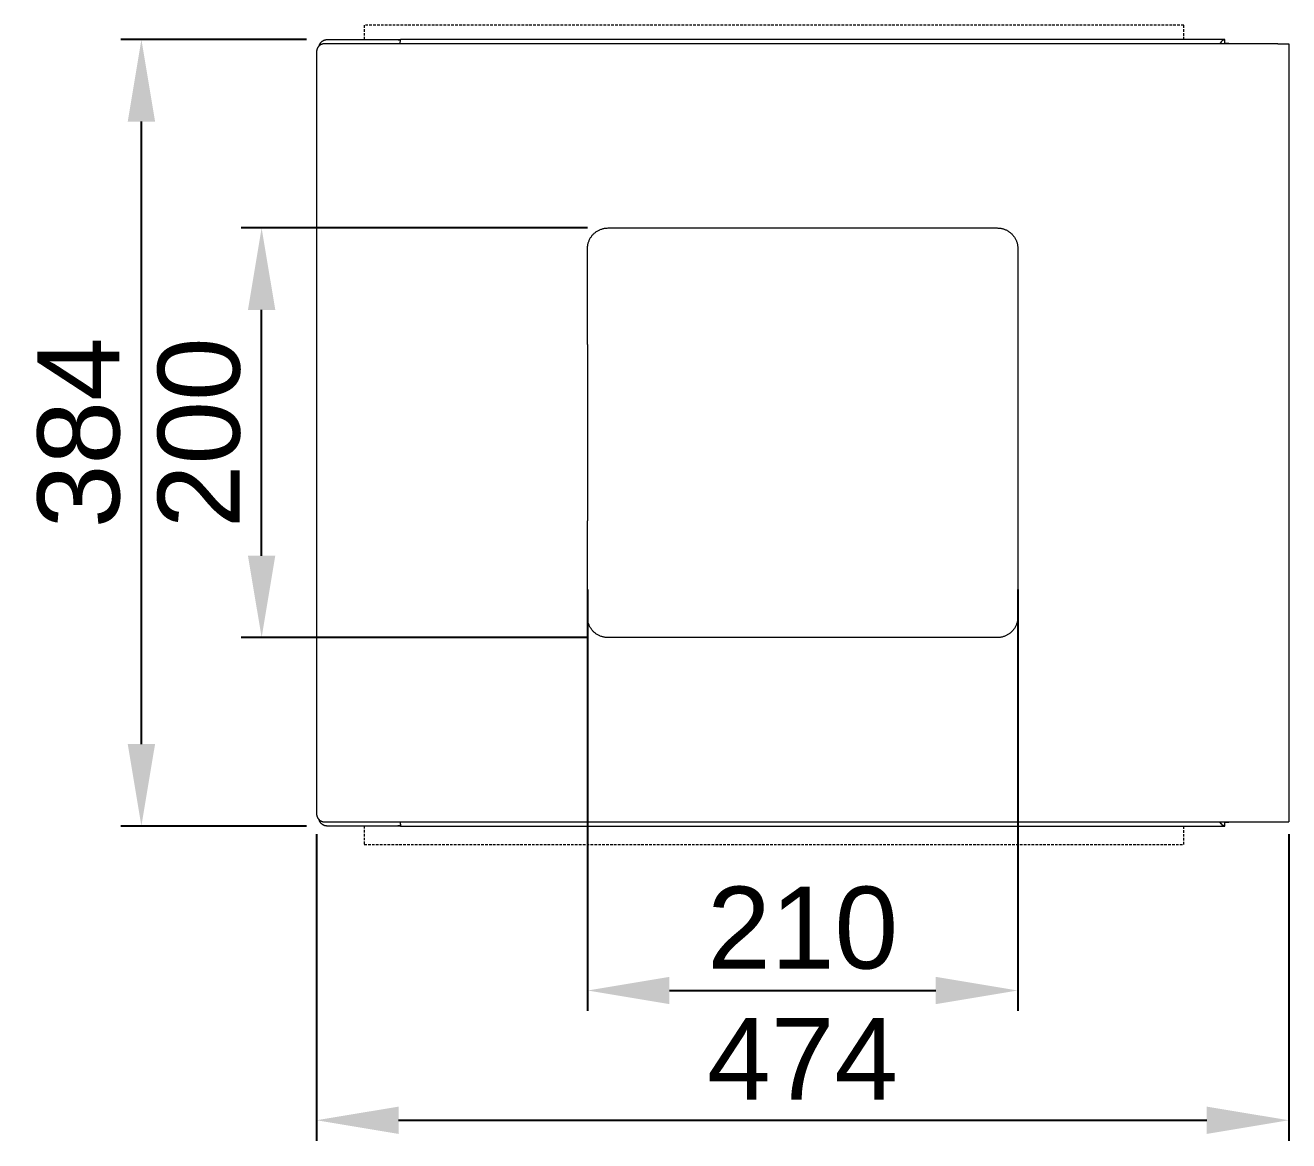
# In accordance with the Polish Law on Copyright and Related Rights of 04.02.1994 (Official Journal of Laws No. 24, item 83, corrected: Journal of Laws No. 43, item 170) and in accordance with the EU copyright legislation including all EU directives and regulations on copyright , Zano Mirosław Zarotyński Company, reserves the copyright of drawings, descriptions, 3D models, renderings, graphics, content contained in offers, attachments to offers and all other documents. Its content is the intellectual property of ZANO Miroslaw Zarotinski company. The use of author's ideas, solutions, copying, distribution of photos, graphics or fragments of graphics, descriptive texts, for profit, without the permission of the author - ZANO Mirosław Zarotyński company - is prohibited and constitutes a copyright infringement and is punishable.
# Model space of a CAD drawing. Header units: millimetres. Extents: x -92 to 3826, y 8 to 2374.
# Drawn here: x -92 to 525, y 8 to 552 of the extents above; entities that cross this region are included whole.
import ezdxf

# ---------------------------------------------------------------- set-up
doc = ezdxf.new("R2010")
doc.units = ezdxf.units.MM
doc.linetypes.add('HIDDEN', pattern=[1.905, 1.27, -0.635])
for name, color, linetype, lineweight in [('ZANO_R', 7, 'Continuous', 0), ('ZANO_R_przerywana', 7, 'HIDDEN', 0), ('ZANO_W', 1, 'Continuous', 0)]:
    doc.layers.add(name, color=color, linetype=linetype, lineweight=lineweight)
doc.styles.add('Arial', font='arial.ttf')
doc.styles.get("Standard").update_dxf_attribs({"font": 'ARIALUNI.TTF'})
doc.dimstyles.new('pl i ang', dxfattribs={"dimtxt": 50, "dimasz": 50, "dimexe": 1.25, "dimexo": 0.625, "dimgap": 10, "dimtad": 1, "dimtoh": 1, "dimtxsty": 'Standard', "dimcen": 2.5, "dimclrd": 1, "dimclre": 1, "dimclrt": 1, "dimadec": 0, "dimazin": 0, "dimtfac": 1, "dimtmove": 0, "dimatfit": 3, "dimfxl": 1, "dimarcsym": 1})

# ---------------------------------------------------------------- blocks, each defined once
blk = doc.blocks.new('*D389')
at = {"layer": 'ZANO_W', "color": 1, "lineweight": -2}
for p, q in [((45.72, 545.43), (-44.92, 545.43)), ((-34.92, 201.43), (-34.92, 505.43)), ((45.72, 161.43), (-44.92, 161.43))]:
    blk.add_line(p, q, dxfattribs=at)
at = {"layer": 'ZANO_W', "color": 1}
for points in [[(-28.25, 505.43), (-41.59, 505.43), (-34.92, 545.43)], [(-41.59, 201.43), (-28.25, 201.43), (-34.92, 161.43)]]:
    blk.add_solid(points, dxfattribs=at)
at = {"layer": 'ZANO_W', "color": 1, "insert": (-65.36, 353.43), "char_height": 40, "attachment_point": 5, "rotation": 90, "style": 'Arial'}
blk.add_mtext('384', dxfattribs=at)
blk = doc.blocks.new('*D390')
at = {"layer": 'ZANO_W', "color": 1, "lineweight": -2}
for p, q in [((50.57, 157.43), (50.57, 7.75)), ((525.07, 157.43), (525.07, 7.75)), ((90.57, 17.75), (485.07, 17.75))]:
    blk.add_line(p, q, dxfattribs=at)
at = {"layer": 'ZANO_W', "color": 1}
for points in [[(90.57, 24.41), (90.57, 11.08), (50.57, 17.75)], [(485.07, 11.08), (485.07, 24.41), (525.07, 17.75)]]:
    blk.add_solid(points, dxfattribs=at)
at = {"layer": 'ZANO_W', "color": 1, "insert": (287.82, 47.75), "char_height": 40, "attachment_point": 5, "style": 'Arial'}
blk.add_mtext('474', dxfattribs=at)
blk = doc.blocks.new('*D391')
at = {"layer": 'ZANO_W', "color": 1, "lineweight": -2}
for p, q in [((182.82, 276.91), (182.82, 71.11)), ((392.82, 276.91), (392.82, 71.11)), ((222.82, 81.11), (352.82, 81.11))]:
    blk.add_line(p, q, dxfattribs=at)
at = {"layer": 'ZANO_W', "color": 1}
for points in [[(222.82, 87.77), (222.82, 74.44), (182.82, 81.11)], [(352.82, 74.44), (352.82, 87.77), (392.82, 81.11)]]:
    blk.add_solid(points, dxfattribs=at)
at = {"layer": 'ZANO_W', "color": 1, "insert": (287.82, 111.53), "char_height": 40, "attachment_point": 5, "style": 'Arial'}
blk.add_mtext('210', dxfattribs=at)
blk = doc.blocks.new('*D392')
at = {"layer": 'ZANO_W', "color": 1, "lineweight": -2}
for p, q in [((182.82, 453.43), (13.76, 453.43)), ((23.76, 293.43), (23.76, 413.43)), ((182.82, 253.43), (13.76, 253.43))]:
    blk.add_line(p, q, dxfattribs=at)
at = {"layer": 'ZANO_W', "color": 1}
for points in [[(30.43, 413.43), (17.09, 413.43), (23.76, 453.43)], [(17.09, 293.43), (30.43, 293.43), (23.76, 253.43)]]:
    blk.add_solid(points, dxfattribs=at)
at = {"layer": 'ZANO_W', "color": 1, "insert": (-6.66, 353.43), "char_height": 40, "attachment_point": 5, "rotation": 90, "style": 'Arial'}
blk.add_mtext('200', dxfattribs=at)

msp = doc.modelspace()

# ---------------------------------------------------------------- linework, layer by layer
at = {"layer": 'ZANO_R'}
for p, q in [((51.89, 542.6), (51.93, 542.73)), ((51.93, 542.73), (51.98, 542.86)), ((51.98, 542.86), (52.03, 542.99)), ((52.03, 542.99), (52.09, 543.11)), ((52.09, 543.11), (52.15, 543.24)), ((52.15, 543.24), (52.21, 543.36)), ((52.21, 543.36), (52.28, 543.48)), ((52.33, 542.74), (52.22, 542.66)), ((52.28, 543.48), (52.35, 543.59)), ((52.45, 542.82), (52.33, 542.74)), ((52.35, 543.59), (52.43, 543.71)), ((52.43, 543.71), (52.51, 543.82)), ((52.57, 542.89), (52.45, 542.82)), ((52.51, 543.82), (52.6, 543.93)), ((52.69, 542.96), (52.57, 542.89)), ((52.6, 543.93), (52.68, 544.03)), ((52.68, 544.03), (52.78, 544.14)), ((52.81, 543.02), (52.69, 542.96)), ((52.78, 544.14), (52.87, 544.24)), ((52.94, 543.08), (52.81, 543.02)), ((52.87, 544.24), (52.97, 544.33)), ((53.07, 543.13), (52.94, 543.08)), ((52.97, 544.33), (53.07, 544.43)), ((53.07, 544.43), (53.18, 544.52)), ((53.2, 543.18), (53.07, 543.13)), ((53.18, 544.52), (53.28, 544.6)), ((53.33, 543.23), (53.2, 543.18)), ((53.28, 544.6), (53.39, 544.68)), ((53.47, 543.27), (53.33, 543.23)), ((53.39, 544.68), (53.51, 544.76)), ((53.6, 543.31), (53.47, 543.27)), ((53.51, 544.76), (53.62, 544.83)), ((53.74, 543.34), (53.6, 543.31)), ((53.62, 544.83), (53.74, 544.9)), ((53.74, 544.9), (53.86, 544.97)), ((53.87, 543.36), (53.74, 543.34)), ((53.86, 544.97), (53.99, 545.03)), ((54.01, 543.39), (53.87, 543.36)), ((53.99, 545.03), (54.11, 545.09)), ((54.15, 543.4), (54.01, 543.39)), ((54.11, 545.09), (54.24, 545.14)), ((54.29, 543.42), (54.15, 543.4)), ((54.24, 545.14), (54.37, 545.19)), ((54.43, 543.42), (54.29, 543.42)), ((54.37, 545.19), (54.5, 545.24)), ((54.57, 543.43), (54.43, 543.42)), ((54.5, 545.24), (54.63, 545.28)), ((519.67, 543.43), (54.57, 543.43)), ((54.63, 545.28), (54.76, 545.31)), ((54.76, 545.31), (54.9, 545.34)), ((54.9, 545.34), (55.03, 545.37)), ((55.03, 545.37), (55.17, 545.39)), ((55.17, 545.39), (55.3, 545.4)), ((55.3, 545.4), (55.44, 545.42)), ((55.44, 545.42), (55.58, 545.42)), ((55.58, 545.42), (55.72, 545.43)), ((55.72, 545.43), (87.64, 545.43)), ((87.64, 545.43), (89.87, 545.43)), ((89.87, 545.43), (90.01, 545.42)), ((89.87, 545.43), (91.41, 545.43)), ((90.01, 545.42), (90.14, 545.42)), ((90.14, 545.42), (90.27, 545.41)), ((90.27, 545.41), (90.41, 545.39)), ((90.41, 545.39), (90.54, 545.37)), ((90.54, 545.37), (90.67, 545.34)), ((90.67, 545.34), (90.8, 545.32)), ((90.8, 545.32), (90.93, 545.28)), ((90.93, 545.28), (91.06, 545.24)), ((91.06, 545.24), (91.19, 545.2)), ((91.19, 545.2), (91.32, 545.15)), ((91.32, 545.15), (91.44, 545.1)), ((91.39, 543.43), (91.48, 545.43)), ((91.41, 545.43), (91.48, 545.43)), ((493.9, 545.43), (91.48, 545.43)), ((492.09, 544.35), (491.38, 543.43)), ((492.09, 544.35), (492.15, 544.41)), ((492.25, 544.52), (492.15, 544.41)), ((492.36, 544.63), (492.25, 544.52)), ((492.47, 544.73), (492.36, 544.63)), ((492.47, 544.73), (492.5, 544.76)), ((493.01, 545.15), (492.5, 544.76)), ((493.01, 545.15), (493.07, 545.19)), ((493.13, 545.22), (493.07, 545.19)), ((493.18, 545.25), (493.13, 545.22)), ((493.24, 545.28), (493.18, 545.25)), ((493.3, 545.3), (493.24, 545.28)), ((493.3, 545.3), (493.36, 545.32)), ((493.36, 545.32), (493.42, 545.34)), ((493.46, 545.36), (493.42, 545.34)), ((493.51, 545.37), (493.46, 545.36)), ((493.56, 545.39), (493.51, 545.37)), ((493.61, 545.4), (493.56, 545.39)), ((493.66, 545.4), (493.61, 545.4)), ((493.71, 545.41), (493.66, 545.4)), ((493.75, 545.42), (493.71, 545.41)), ((493.8, 545.42), (493.75, 545.42)), ((493.85, 545.42), (493.8, 545.42)), ((493.9, 545.43), (493.85, 545.42)), ((493.9, 543.43), (493.9, 545.43)), ((495.88, 543.56), (493.9, 543.56)), ((495.88, 543.52), (495.88, 543.56)), ((495.89, 543.48), (495.88, 543.52)), ((495.89, 543.44), (495.89, 543.48)), ((495.89, 543.44), (495.89, 543.43)), ((519.67, 543.43), (525.07, 543.43)), ((525.07, 543.43), (525.07, 163.43)), ((50.58, 539.7), (50.57, 539.57)), ((50.57, 539.57), (50.57, 539.43)), ((50.57, 539.43), (50.57, 167.43)), ((50.59, 539.84), (50.58, 539.7)), ((50.61, 539.98), (50.59, 539.84)), ((50.63, 540.12), (50.61, 539.98)), ((50.66, 540.26), (50.63, 540.12)), ((50.69, 540.39), (50.66, 540.26)), ((50.72, 540.53), (50.69, 540.39)), ((50.76, 540.66), (50.72, 540.53)), ((50.81, 540.79), (50.76, 540.66)), ((50.86, 540.92), (50.81, 540.79)), ((50.91, 541.05), (50.86, 540.92)), ((50.97, 541.18), (50.91, 541.05)), ((51.04, 541.3), (50.97, 541.18)), ((51.1, 541.43), (51.04, 541.3)), ((51.18, 541.55), (51.1, 541.43)), ((51.25, 541.66), (51.18, 541.55)), ((51.33, 541.78), (51.25, 541.66)), ((51.42, 541.89), (51.33, 541.78)), ((51.5, 542), (51.42, 541.89)), ((51.6, 542.1), (51.5, 542)), ((51.69, 542.2), (51.6, 542.1)), ((51.79, 542.3), (51.69, 542.2)), ((51.89, 542.4), (51.79, 542.3)), ((51.82, 542.33), (51.85, 542.47)), ((51.85, 542.47), (51.89, 542.6)), ((52, 542.49), (51.89, 542.4)), ((52.11, 542.58), (52, 542.49)), ((52.22, 542.66), (52.11, 542.58)), ((525.06, 540.43), (525.06, 166.43)), ((185.39, 450.12), (185.62, 450.37)), ((185.62, 450.37), (185.87, 450.62)), ((185.87, 450.62), (186.13, 450.86)), ((186.13, 450.86), (186.39, 451.09)), ((186.39, 451.09), (186.66, 451.31)), ((186.66, 451.31), (186.94, 451.52)), ((186.94, 451.52), (187.23, 451.72)), ((187.23, 451.72), (187.52, 451.91)), ((187.52, 451.91), (187.82, 452.09)), ((187.82, 452.09), (188.12, 452.26)), ((188.12, 452.26), (188.43, 452.41)), ((188.43, 452.41), (188.75, 452.56)), ((188.75, 452.56), (189.07, 452.7)), ((189.07, 452.7), (189.4, 452.82)), ((189.4, 452.82), (189.73, 452.94)), ((189.73, 452.94), (190.06, 453.04)), ((190.06, 453.04), (190.4, 453.13)), ((190.4, 453.13), (190.74, 453.21)), ((190.74, 453.21), (191.08, 453.27)), ((191.08, 453.27), (191.43, 453.33)), ((191.43, 453.33), (191.77, 453.37)), ((191.77, 453.37), (192.12, 453.4)), ((192.12, 453.4), (192.47, 453.42)), ((192.47, 453.42), (192.82, 453.43)), ((192.82, 453.43), (382.82, 453.43)), ((382.82, 453.43), (383.16, 453.42)), ((383.16, 453.42), (383.5, 453.4)), ((383.5, 453.4), (383.84, 453.37)), ((383.84, 453.37), (384.18, 453.33)), ((384.18, 453.33), (384.52, 453.28)), ((384.52, 453.28), (384.85, 453.22)), ((384.85, 453.22), (385.19, 453.14)), ((385.19, 453.14), (385.52, 453.05)), ((385.52, 453.05), (385.84, 452.96)), ((385.84, 452.96), (386.17, 452.85)), ((386.17, 452.85), (386.49, 452.73)), ((386.49, 452.73), (386.8, 452.6)), ((386.8, 452.6), (387.11, 452.46)), ((387.11, 452.46), (387.42, 452.3)), ((387.42, 452.3), (387.72, 452.14)), ((387.72, 452.14), (388.01, 451.97)), ((388.01, 451.97), (388.3, 451.79)), ((388.3, 451.79), (388.59, 451.6)), ((388.59, 451.6), (388.86, 451.39)), ((388.86, 451.39), (389.13, 451.18)), ((389.13, 451.18), (389.39, 450.96)), ((389.39, 450.96), (389.64, 450.73)), ((389.64, 450.73), (389.89, 450.5)), ((389.89, 450.5), (390.13, 450.25)), ((390.13, 450.25), (390.36, 450)), ((182.82, 443.77), (182.84, 444.12)), ((182.84, 444.12), (182.87, 444.47)), ((182.87, 444.47), (182.92, 444.82)), ((182.92, 444.82), (182.97, 445.16)), ((182.97, 445.16), (183.04, 445.5)), ((183.04, 445.5), (183.12, 445.84)), ((183.12, 445.84), (183.21, 446.18)), ((183.21, 446.18), (183.31, 446.52)), ((183.31, 446.52), (183.42, 446.85)), ((183.42, 446.85), (183.55, 447.17)), ((183.55, 447.17), (183.68, 447.49)), ((183.68, 447.49), (183.83, 447.81)), ((183.83, 447.81), (183.99, 448.12)), ((183.99, 448.12), (184.16, 448.43)), ((184.16, 448.43), (184.34, 448.72)), ((184.34, 448.72), (184.53, 449.02)), ((184.53, 449.02), (184.73, 449.3)), ((184.73, 449.3), (184.94, 449.58)), ((184.94, 449.58), (185.16, 449.85)), ((185.16, 449.85), (185.39, 450.12)), ((390.36, 450), (390.58, 449.74)), ((390.58, 449.74), (390.79, 449.47)), ((390.79, 449.47), (390.99, 449.19)), ((390.99, 449.19), (391.18, 448.91)), ((391.18, 448.91), (391.36, 448.62)), ((391.36, 448.62), (391.53, 448.33)), ((391.53, 448.33), (391.7, 448.03)), ((391.7, 448.03), (391.85, 447.72)), ((391.85, 447.72), (391.99, 447.41)), ((391.99, 447.41), (392.12, 447.09)), ((392.12, 447.09), (392.24, 446.77)), ((392.24, 446.77), (392.35, 446.45)), ((392.35, 446.45), (392.45, 446.12)), ((392.45, 446.12), (392.53, 445.79)), ((392.53, 445.79), (392.61, 445.46)), ((392.61, 445.46), (392.67, 445.12)), ((392.67, 445.12), (392.73, 444.79)), ((392.73, 444.79), (392.77, 444.45)), ((392.77, 444.45), (392.8, 444.11)), ((392.8, 444.11), (392.81, 443.77)), ((182.82, 443.43), (182.82, 443.77)), ((182.82, 396.47), (182.82, 443.43)), ((392.81, 443.77), (392.82, 443.43)), ((392.82, 443.43), (392.82, 263.43)), ((182.82, 396.47), (182.82, 310.39)), ((182.82, 263.43), (182.82, 310.39)), ((182.82, 263.08), (182.82, 263.43)), ((182.84, 262.73), (182.82, 263.08)), ((182.87, 262.38), (182.84, 262.73)), ((182.92, 262.03), (182.87, 262.38)), ((182.97, 261.69), (182.92, 262.03)), ((183.04, 261.35), (182.97, 261.69)), ((183.12, 261.01), (183.04, 261.35)), ((183.21, 260.67), (183.12, 261.01)), ((183.31, 260.34), (183.21, 260.67)), ((183.42, 260.01), (183.31, 260.34)), ((183.55, 259.68), (183.42, 260.01)), ((183.68, 259.36), (183.55, 259.68)), ((183.83, 259.04), (183.68, 259.36)), ((183.99, 258.73), (183.83, 259.04)), ((391.85, 259.13), (391.7, 258.83)), ((391.99, 259.44), (391.85, 259.13)), ((392.12, 259.76), (391.99, 259.44)), ((392.24, 260.08), (392.12, 259.76)), ((392.35, 260.4), (392.24, 260.08)), ((392.45, 260.73), (392.35, 260.4)), ((392.53, 261.06), (392.45, 260.73)), ((392.61, 261.39), (392.53, 261.06)), ((392.67, 261.73), (392.61, 261.39)), ((392.73, 262.06), (392.67, 261.73)), ((392.77, 262.4), (392.73, 262.06)), ((392.8, 262.74), (392.77, 262.4)), ((392.81, 263.08), (392.8, 262.74)), ((392.82, 263.43), (392.81, 263.08)), ((184.16, 258.43), (183.99, 258.73)), ((184.34, 258.13), (184.16, 258.43)), ((184.53, 257.83), (184.34, 258.13)), ((184.73, 257.55), (184.53, 257.83)), ((184.94, 257.27), (184.73, 257.55)), ((185.16, 257), (184.94, 257.27)), ((185.39, 256.73), (185.16, 257)), ((185.62, 256.48), (185.39, 256.73)), ((185.87, 256.23), (185.62, 256.48)), ((186.13, 255.99), (185.87, 256.23)), ((186.39, 255.77), (186.13, 255.99)), ((186.66, 255.55), (186.39, 255.77)), ((186.94, 255.34), (186.66, 255.55)), ((187.23, 255.14), (186.94, 255.34)), ((187.52, 254.95), (187.23, 255.14)), ((187.82, 254.77), (187.52, 254.95)), ((188.12, 254.6), (187.82, 254.77)), ((188.43, 254.44), (188.12, 254.6)), ((188.75, 254.29), (188.43, 254.44)), ((189.07, 254.15), (188.75, 254.29)), ((189.4, 254.03), (189.07, 254.15)), ((189.73, 253.92), (189.4, 254.03)), ((190.06, 253.81), (189.73, 253.92)), ((190.4, 253.72), (190.06, 253.81)), ((190.74, 253.64), (190.4, 253.72)), ((191.08, 253.58), (190.74, 253.64)), ((191.43, 253.52), (191.08, 253.58)), ((191.77, 253.48), (191.43, 253.52)), ((192.12, 253.45), (191.77, 253.48)), ((192.47, 253.43), (192.12, 253.45)), ((192.82, 253.43), (192.47, 253.43)), ((382.82, 253.43), (192.82, 253.43)), ((383.16, 253.43), (382.82, 253.43)), ((383.5, 253.45), (383.16, 253.43)), ((383.84, 253.48), (383.5, 253.45)), ((384.18, 253.52), (383.84, 253.48)), ((384.52, 253.57), (384.18, 253.52)), ((384.85, 253.63), (384.52, 253.57)), ((385.19, 253.71), (384.85, 253.63)), ((385.52, 253.8), (385.19, 253.71)), ((385.84, 253.89), (385.52, 253.8)), ((386.17, 254), (385.84, 253.89)), ((386.49, 254.12), (386.17, 254)), ((386.8, 254.25), (386.49, 254.12)), ((387.11, 254.4), (386.8, 254.25)), ((387.42, 254.55), (387.11, 254.4)), ((387.72, 254.71), (387.42, 254.55)), ((388.01, 254.88), (387.72, 254.71)), ((388.3, 255.06), (388.01, 254.88)), ((388.59, 255.26), (388.3, 255.06)), ((388.86, 255.46), (388.59, 255.26)), ((389.13, 255.67), (388.86, 255.46)), ((389.39, 255.89), (389.13, 255.67)), ((389.64, 256.12), (389.39, 255.89)), ((389.89, 256.35), (389.64, 256.12)), ((390.13, 256.6), (389.89, 256.35)), ((390.36, 256.85), (390.13, 256.6)), ((390.58, 257.11), (390.36, 256.85)), ((390.79, 257.38), (390.58, 257.11)), ((390.99, 257.66), (390.79, 257.38)), ((391.18, 257.94), (390.99, 257.66)), ((391.36, 258.23), (391.18, 257.94)), ((391.53, 258.52), (391.36, 258.23)), ((391.7, 258.83), (391.53, 258.52)), ((50.57, 167.43), (50.57, 167.29)), ((50.57, 167.29), (50.58, 167.15)), ((50.58, 167.15), (50.59, 167.01)), ((50.59, 167.01), (50.61, 166.87)), ((50.61, 166.87), (50.63, 166.73)), ((50.63, 166.73), (50.66, 166.59)), ((50.66, 166.59), (50.69, 166.46)), ((50.69, 166.46), (50.72, 166.32)), ((50.72, 166.32), (50.76, 166.19)), ((50.76, 166.19), (50.81, 166.06)), ((50.81, 166.06), (50.86, 165.93)), ((50.86, 165.93), (50.91, 165.8)), ((50.91, 165.8), (50.97, 165.67)), ((50.97, 165.67), (51.04, 165.55)), ((51.04, 165.55), (51.1, 165.43)), ((51.1, 165.43), (51.18, 165.31)), ((51.18, 165.31), (51.25, 165.19)), ((51.25, 165.19), (51.33, 165.07)), ((51.33, 165.07), (51.42, 164.96)), ((51.42, 164.96), (51.5, 164.85)), ((51.5, 164.85), (51.6, 164.75)), ((51.6, 164.75), (51.69, 164.65)), ((51.69, 164.65), (51.79, 164.55)), ((51.79, 164.55), (51.89, 164.45)), ((51.85, 164.39), (51.82, 164.52)), ((51.89, 164.25), (51.85, 164.39)), ((51.89, 164.45), (52, 164.36)), ((51.93, 164.12), (51.89, 164.25)), ((51.98, 163.99), (51.93, 164.12)), ((52.03, 163.87), (51.98, 163.99)), ((52, 164.36), (52.11, 164.27)), ((52.09, 163.74), (52.03, 163.87)), ((52.15, 163.62), (52.09, 163.74)), ((52.11, 164.27), (52.22, 164.19)), ((52.21, 163.49), (52.15, 163.62)), ((52.28, 163.37), (52.21, 163.49)), ((52.22, 164.19), (52.33, 164.11)), ((52.35, 163.26), (52.28, 163.37)), ((52.33, 164.11), (52.45, 164.03)), ((52.43, 163.14), (52.35, 163.26)), ((52.51, 163.03), (52.43, 163.14)), ((52.45, 164.03), (52.57, 163.96)), ((52.6, 162.92), (52.51, 163.03)), ((52.57, 163.96), (52.69, 163.89)), ((52.68, 162.82), (52.6, 162.92)), ((52.78, 162.71), (52.68, 162.82)), ((52.69, 163.89), (52.81, 163.83)), ((52.87, 162.61), (52.78, 162.71)), ((52.81, 163.83), (52.94, 163.77)), ((52.97, 162.52), (52.87, 162.61)), ((52.94, 163.77), (53.07, 163.72)), ((53.07, 162.43), (52.97, 162.52)), ((53.07, 163.72), (53.2, 163.67)), ((53.18, 162.34), (53.07, 162.43)), ((53.28, 162.25), (53.18, 162.34)), ((53.2, 163.67), (53.33, 163.62)), ((53.39, 162.17), (53.28, 162.25)), ((53.33, 163.62), (53.47, 163.58)), ((53.51, 162.09), (53.39, 162.17)), ((53.47, 163.58), (53.6, 163.54)), ((53.62, 162.02), (53.51, 162.09)), ((53.6, 163.54), (53.74, 163.51)), ((53.74, 161.95), (53.62, 162.02)), ((53.74, 163.51), (53.87, 163.49)), ((53.86, 161.88), (53.74, 161.95)), ((53.99, 161.82), (53.86, 161.88)), ((53.87, 163.49), (54.01, 163.46)), ((54.11, 161.76), (53.99, 161.82)), ((54.01, 163.46), (54.15, 163.45)), ((54.24, 161.71), (54.11, 161.76)), ((54.15, 163.45), (54.29, 163.44)), ((54.37, 161.66), (54.24, 161.71)), ((54.29, 163.44), (54.43, 163.43)), ((54.5, 161.62), (54.37, 161.66)), ((54.43, 163.43), (54.57, 163.43)), ((54.63, 161.58), (54.5, 161.62)), ((54.57, 163.43), (519.67, 163.43)), ((54.76, 161.54), (54.63, 161.58)), ((54.9, 161.51), (54.76, 161.54)), ((55.03, 161.48), (54.9, 161.51)), ((55.17, 161.46), (55.03, 161.48)), ((55.3, 161.45), (55.17, 161.46)), ((55.44, 161.44), (55.3, 161.45)), ((55.58, 161.43), (55.44, 161.44)), ((55.72, 161.43), (55.58, 161.43)), ((87.64, 161.43), (55.72, 161.43)), ((89.87, 161.43), (87.64, 161.43)), ((90.01, 161.43), (89.87, 161.43)), ((91.41, 161.43), (89.87, 161.43)), ((90.14, 161.43), (90.01, 161.43)), ((90.27, 161.45), (90.14, 161.43)), ((90.41, 161.46), (90.27, 161.45)), ((90.54, 161.48), (90.41, 161.46)), ((90.67, 161.51), (90.54, 161.48)), ((90.8, 161.54), (90.67, 161.51)), ((90.93, 161.57), (90.8, 161.54)), ((91.06, 161.61), (90.93, 161.57)), ((91.19, 161.65), (91.06, 161.61)), ((91.32, 161.7), (91.19, 161.65)), ((91.44, 161.75), (91.32, 161.7)), ((91.39, 163.43), (91.48, 161.43)), ((91.48, 161.43), (91.41, 161.43)), ((91.48, 161.43), (493.9, 161.43)), ((492.07, 162.54), (491.38, 163.43)), ((492.18, 162.41), (492.07, 162.54)), ((492.98, 161.72), (492.18, 162.41)), ((493.04, 161.68), (492.98, 161.72)), ((493.1, 161.65), (493.04, 161.68)), ((493.16, 161.62), (493.1, 161.65)), ((493.21, 161.59), (493.16, 161.62)), ((493.27, 161.56), (493.21, 161.59)), ((493.33, 161.54), (493.27, 161.56)), ((493.39, 161.52), (493.33, 161.54)), ((493.44, 161.5), (493.39, 161.52)), ((493.49, 161.48), (493.44, 161.5)), ((493.54, 161.47), (493.49, 161.48)), ((493.59, 161.46), (493.54, 161.47)), ((493.65, 161.45), (493.59, 161.46)), ((493.7, 161.44), (493.65, 161.45)), ((493.75, 161.43), (493.7, 161.44)), ((493.8, 161.43), (493.75, 161.43)), ((493.85, 161.43), (493.8, 161.43)), ((493.9, 161.43), (493.85, 161.43)), ((493.9, 161.43), (493.9, 163.43)), ((493.9, 163.29), (495.88, 163.29)), ((495.89, 163.37), (495.88, 163.33)), ((495.88, 163.33), (495.88, 163.29)), ((495.89, 163.43), (495.89, 163.41)), ((495.89, 163.41), (495.89, 163.37)), ((519.67, 163.43), (525.07, 163.43))]:
    msp.add_line(p, q, dxfattribs=at)
at = {"layer": 'ZANO_R_przerywana'}
for p, q in [((73.82, 552.43), (73.82, 545.43)), ((473.82, 552.43), (73.82, 552.43)), ((473.82, 545.43), (473.82, 552.43)), ((73.82, 161.43), (73.82, 152.43)), ((473.82, 152.43), (473.82, 161.43)), ((73.82, 152.43), (473.82, 152.43))]:
    msp.add_line(p, q, dxfattribs=at)

# ---------------------------------------------------------------- dimensions: what is measured, and where the dimension line sits
at = {"layer": 'ZANO_W'}
for base, p1, p2, picture, middle in [((-34.92, 545.43), (55.72, 161.43), (55.72, 545.43), '*D389', (-65.36, 353.43)), ((23.76, 453.43), (192.82, 253.43), (192.82, 453.43), '*D392', (-6.66, 353.43))]:
    dim = msp.add_linear_dim(base=base, p1=p1, p2=p2, angle=90, dimstyle='pl i ang', override={"dimtxt": 40, "dimasz": 40, "dimexe": 10, "dimexo": 10, "dimtoh": 0, "dimdec": 0, "dimtxsty": 'Arial', "dimtdec": 0, "dimtmove": 1}, dxfattribs=at)
    dim.commit()
    dim.dimension.update_dxf_attribs({"geometry": picture, "text_midpoint": middle})
for base, p1, p2, picture, middle in [((392.82, 81.11), (182.82, 286.91), (392.82, 286.91), '*D391', (287.82, 111.53)), ((525.0672, 17.7465), (50.5683, 167.4258), (525.0672, 167.4258), '*D390', (287.8178, 47.7465))]:
    dim = msp.add_linear_dim(base=base, p1=p1, p2=p2, dimstyle='pl i ang', override={"dimtxt": 40, "dimasz": 40, "dimexe": 10, "dimexo": 10, "dimtoh": 0, "dimdec": 0, "dimtxsty": 'Arial', "dimtdec": 0, "dimtmove": 1}, dxfattribs=at)
    dim.commit()
    dim.dimension.update_dxf_attribs({"geometry": picture, "text_midpoint": middle})

doc.saveas('drawing.dxf')
